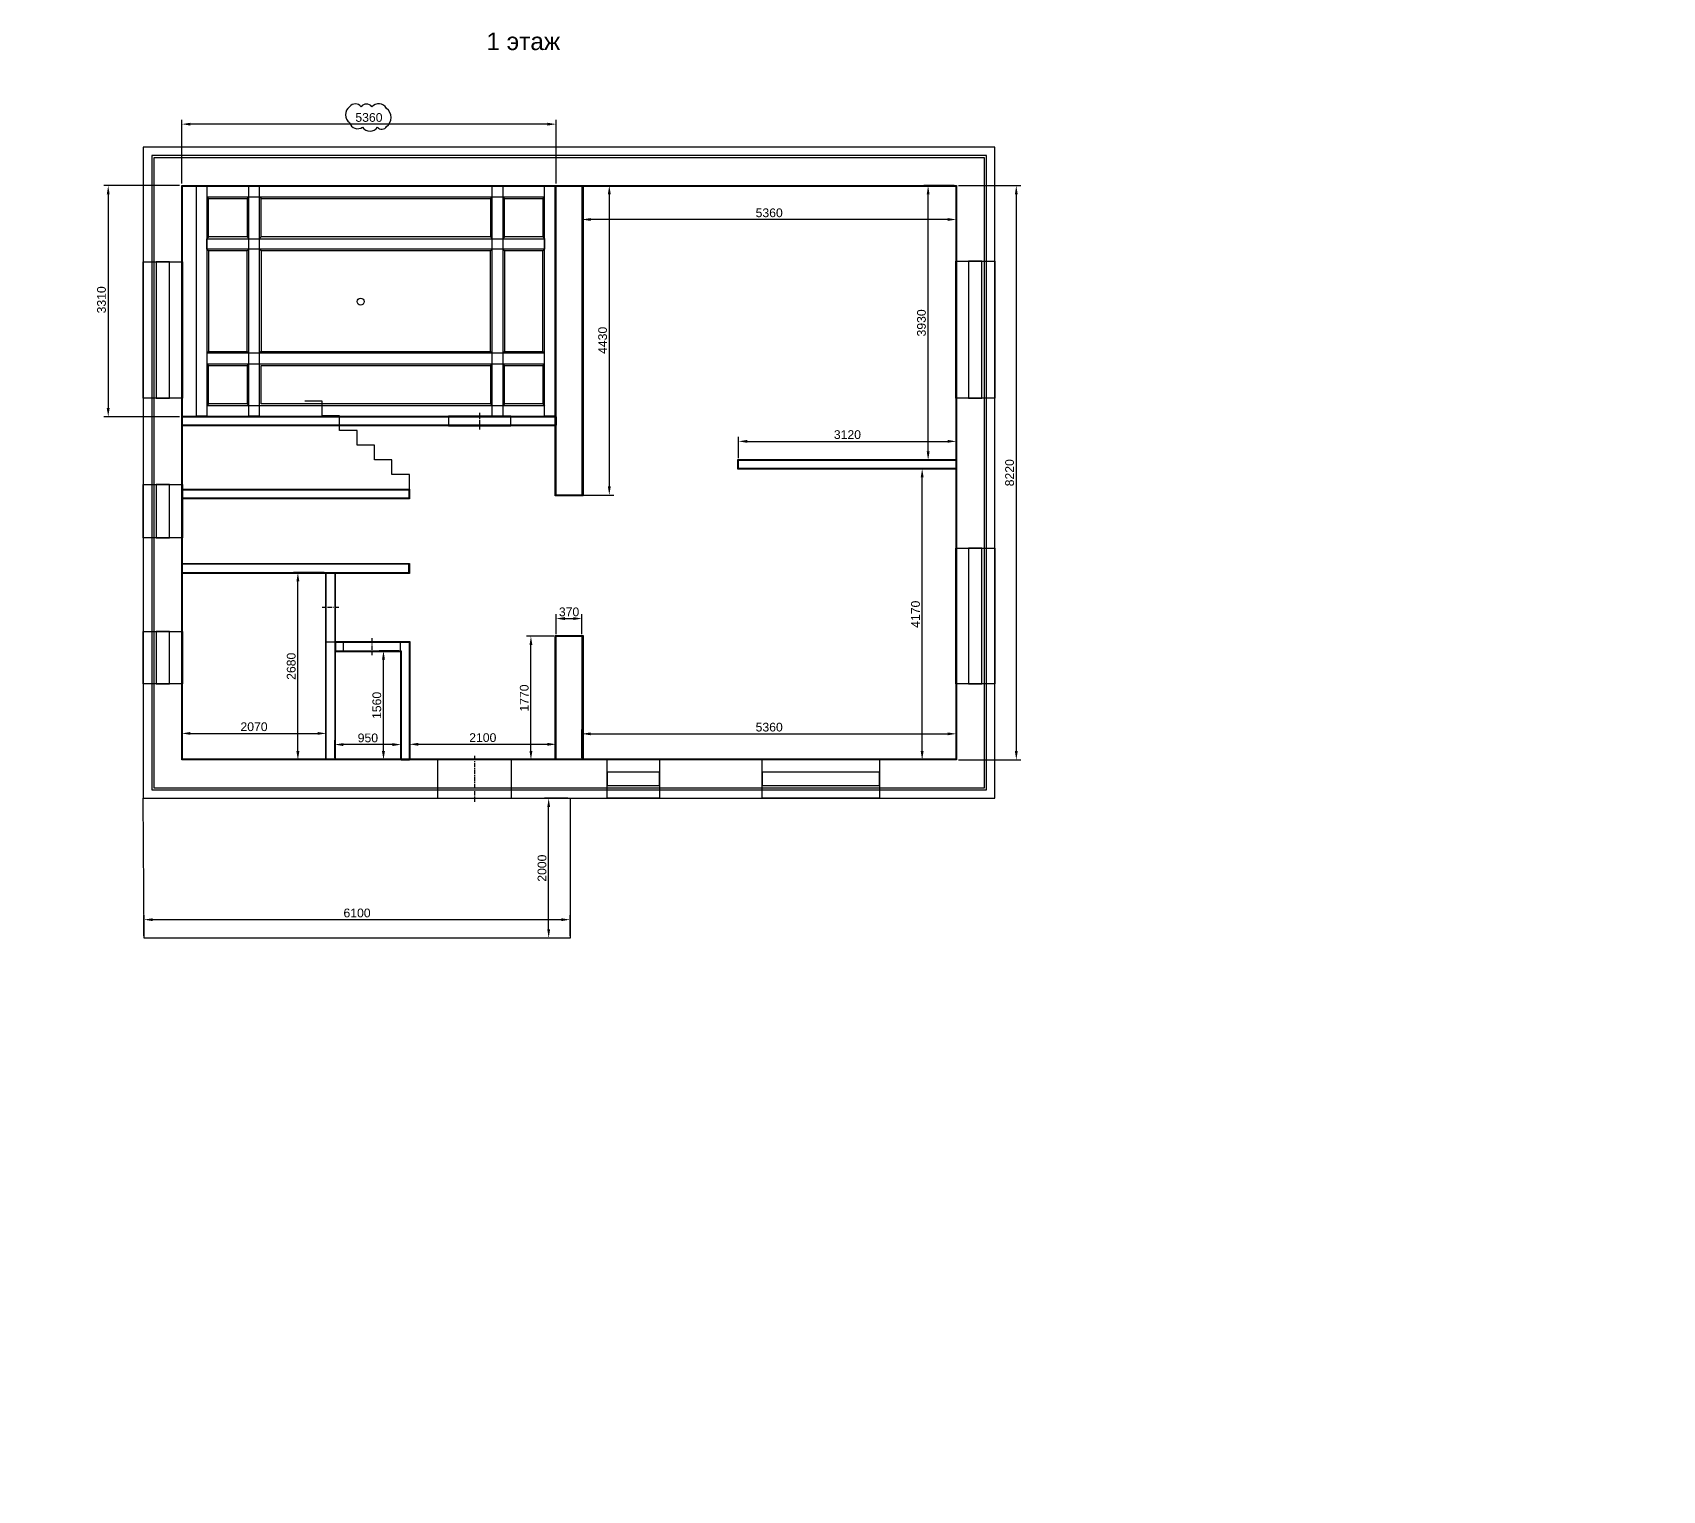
# Model space of a CAD drawing. Header units: millimetres. Extents: x -44972 to 45549, y -33295 to 15181.
# Drawn here: x -1114 to 22218, y -27835 to -6968 of the extents above; entities that cross this region are included whole.
import ezdxf

# ---------------------------------------------------------------- set-up
doc = ezdxf.new("R2010")
doc.units = ezdxf.units.MM
doc.linetypes.add('CENTER', pattern=[50.8, 31.75, -6.35, 6.35, -6.35])
for name, color, linetype in [('Axes', 4, 'Continuous'), ('Ceiling', 7, 'Continuous'), ('Dimensions', 3, 'Continuous'), ('Doors', 6, 'Continuous'), ('Marks', 1, 'Continuous'), ('walls', 7, 'Continuous'), ('walls-naked', 4, 'Continuous'), ('walls-putty', 7, 'Continuous'), ('Windows', 5, 'Continuous')]:
    doc.layers.add(name, color=color, linetype=linetype)
doc.styles.get("Standard").update_dxf_attribs({"font": 'arial.ttf'})
doc.dimstyles.new('ISO-50', dxfattribs={"dimscale": 50, "dimtxt": 2.5, "dimasz": 2.5, "dimexe": 1.25, "dimexo": 0.625, "dimtad": 1, "dimtxsty": 'Standard', "dimcen": 2.5, "dimadec": 0, "dimazin": 0, "dimtfac": 1, "dimtmove": 0, "dimatfit": 3, "dimfxl": 1, "dimarcsym": 0})

# ---------------------------------------------------------------- blocks, each defined once
blk = doc.blocks.new('*D40')
at = {"layer": 'Defpoints', "color": 0, "transparency": 16777216}
for p in [(12111, -9158), (12111, -17378), (12968, -17378)]:
    blk.add_point(p, dxfattribs=at)
at = {"layer": 'Dimensions', "color": 0, "lineweight": -2, "transparency": 16777216}
for p, q in [((12142, -9158), (13031, -9158)), ((12968, -9283), (12968, -17253)), ((12142, -17378), (13031, -17378))]:
    blk.add_line(p, q, dxfattribs=at)
at = {"layer": 'Dimensions', "color": 0, "transparency": 16777216}
for points in [[(12948, -9283), (12989, -9283), (12968, -9158)], [(12948, -17253), (12989, -17253), (12968, -17378)]]:
    blk.add_solid(points, dxfattribs=at)
at = {"layer": 'Dimensions', "color": 0, "transparency": 16777216, "insert": (12873, -13268), "char_height": 125, "attachment_point": 5, "rotation": 90}
blk.add_mtext('8220', dxfattribs=at)
blk = doc.blocks.new('*D52')
at = {"layer": 'Defpoints', "color": 0, "transparency": 16777216}
for p in [(1021, -8278), (1021, -9158), (6381, -9158)]:
    blk.add_point(p, dxfattribs=at)
at = {"layer": 'Marks', "color": 0, "lineweight": -2, "transparency": 16777216}
for p, q in [((1021, -9127), (1021, -8216)), ((6256, -8278), (1146, -8278)), ((6381, -9127), (6381, -8216))]:
    blk.add_line(p, q, dxfattribs=at)
at = {"layer": 'Marks', "color": 0, "transparency": 16777216}
for points in [[(1146, -8258), (1146, -8299), (1021, -8278)], [(6256, -8258), (6256, -8299), (6381, -8278)]]:
    blk.add_solid(points, dxfattribs=at)
at = {"layer": 'Marks', "color": 0, "transparency": 16777216, "insert": (3701, -8183), "char_height": 125, "attachment_point": 5}
blk.add_mtext('5360', dxfattribs=at)
blk = doc.blocks.new('*D53')
at = {"layer": 'Defpoints', "color": 0, "transparency": 16777216}
for p in [(1021, -9158), (-31, -12468), (1021, -12468)]:
    blk.add_point(p, dxfattribs=at)
at = {"layer": 'Dimensions', "color": 0, "lineweight": -2, "transparency": 16777216}
for p, q in [((990, -9158), (-94, -9158)), ((-31, -9283), (-31, -12343)), ((990, -12468), (-94, -12468))]:
    blk.add_line(p, q, dxfattribs=at)
at = {"layer": 'Dimensions', "color": 0, "transparency": 16777216}
for points in [[(-52, -9283), (-11, -9283), (-31, -9158)], [(-52, -12343), (-11, -12343), (-31, -12468)]]:
    blk.add_solid(points, dxfattribs=at)
at = {"layer": 'Dimensions', "color": 0, "transparency": 16777216, "insert": (-127, -10793), "char_height": 125, "attachment_point": 5, "rotation": 90}
blk.add_mtext('3310', dxfattribs=at)
blk = doc.blocks.new('*D54')
at = {"layer": 'Defpoints', "color": 0, "transparency": 16777216}
for p in [(6751, -9158), (6751, -13588), (7142, -13588)]:
    blk.add_point(p, dxfattribs=at)
at = {"layer": 'Dimensions', "color": 0, "lineweight": -2, "transparency": 16777216}
for p, q in [((6782, -9158), (7205, -9158)), ((7142, -9283), (7142, -13463)), ((6782, -13588), (7205, -13588))]:
    blk.add_line(p, q, dxfattribs=at)
at = {"layer": 'Dimensions', "color": 0, "transparency": 16777216}
for points in [[(7121, -9283), (7163, -9283), (7142, -9158)], [(7121, -13463), (7163, -13463), (7142, -13588)]]:
    blk.add_solid(points, dxfattribs=at)
at = {"layer": 'Dimensions', "color": 0, "transparency": 16777216, "insert": (7047, -11373), "char_height": 125, "attachment_point": 5, "rotation": 90}
blk.add_mtext('4430', dxfattribs=at)
blk = doc.blocks.new('*D55')
at = {"layer": 'Defpoints', "color": 0, "transparency": 16777216}
for p in [(6751, -9158), (12111, -9158), (6751, -9643)]:
    blk.add_point(p, dxfattribs=at)
at = {"layer": 'Dimensions', "color": 0, "lineweight": -2, "transparency": 16777216}
for p, q in [((6751, -9189), (6751, -9705)), ((12111, -9189), (12111, -9705)), ((11986, -9643), (6876, -9643))]:
    blk.add_line(p, q, dxfattribs=at)
at = {"layer": 'Dimensions', "color": 0, "transparency": 16777216}
for points in [[(6876, -9622), (6876, -9664), (6751, -9643)], [(11986, -9622), (11986, -9664), (12111, -9643)]]:
    blk.add_solid(points, dxfattribs=at)
at = {"layer": 'Dimensions', "color": 0, "transparency": 16777216, "insert": (9431, -9548), "char_height": 125, "attachment_point": 5}
blk.add_mtext('5360', dxfattribs=at)
blk = doc.blocks.new('*D56')
at = {"layer": 'Defpoints', "color": 0, "transparency": 16777216}
for p in [(11706, -9158), (12111, -9158), (12111, -13088)]:
    blk.add_point(p, dxfattribs=at)
at = {"layer": 'Dimensions', "color": 0, "lineweight": -2, "transparency": 16777216}
for p, q in [((12080, -9158), (11644, -9158)), ((11706, -12963), (11706, -9283)), ((12080, -13088), (11644, -13088))]:
    blk.add_line(p, q, dxfattribs=at)
at = {"layer": 'Dimensions', "color": 0, "transparency": 16777216}
for points in [[(11686, -9283), (11727, -9283), (11706, -9158)], [(11686, -12963), (11727, -12963), (11706, -13088)]]:
    blk.add_solid(points, dxfattribs=at)
at = {"layer": 'Dimensions', "color": 0, "transparency": 16777216, "insert": (11611, -11123), "char_height": 125, "attachment_point": 5, "rotation": 90}
blk.add_mtext('3930', dxfattribs=at)
blk = doc.blocks.new('*D57')
at = {"layer": 'Defpoints', "color": 0, "transparency": 16777216}
for p in [(12111, -12819), (8991, -13088), (12111, -13088)]:
    blk.add_point(p, dxfattribs=at)
at = {"layer": 'Dimensions', "color": 0, "lineweight": -2, "transparency": 16777216}
for p, q in [((8991, -13057), (8991, -12756)), ((9116, -12819), (11986, -12819)), ((12111, -13057), (12111, -12756))]:
    blk.add_line(p, q, dxfattribs=at)
at = {"layer": 'Dimensions', "color": 0, "transparency": 16777216}
for points in [[(9116, -12798), (9116, -12839), (8991, -12819)], [(11986, -12798), (11986, -12839), (12111, -12819)]]:
    blk.add_solid(points, dxfattribs=at)
at = {"layer": 'Dimensions', "color": 0, "transparency": 16777216, "insert": (10551, -12723), "char_height": 125, "attachment_point": 5}
blk.add_mtext('3120', dxfattribs=at)
blk = doc.blocks.new('*D58')
at = {"layer": 'Defpoints', "color": 0, "transparency": 16777216}
for p in [(11621, -13208), (12111, -13208), (12111, -17378)]:
    blk.add_point(p, dxfattribs=at)
at = {"layer": 'Dimensions', "color": 0, "lineweight": -2, "transparency": 16777216}
for p, q in [((12080, -13208), (11558, -13208)), ((11621, -17253), (11621, -13333)), ((12080, -17378), (11558, -17378))]:
    blk.add_line(p, q, dxfattribs=at)
at = {"layer": 'Dimensions', "color": 0, "transparency": 16777216}
for points in [[(11600, -13333), (11641, -13333), (11621, -13208)], [(11600, -17253), (11641, -17253), (11621, -17378)]]:
    blk.add_solid(points, dxfattribs=at)
at = {"layer": 'Dimensions', "color": 0, "transparency": 16777216, "insert": (11526, -15293), "char_height": 125, "attachment_point": 5, "rotation": 90}
blk.add_mtext('4170', dxfattribs=at)
blk = doc.blocks.new('*D59')
at = {"layer": 'Defpoints', "color": 0, "transparency": 16777216}
for p in [(12111, -17005), (6751, -17378), (12111, -17378)]:
    blk.add_point(p, dxfattribs=at)
at = {"layer": 'Dimensions', "color": 0, "lineweight": -2, "transparency": 16777216}
for p, q in [((6751, -17347), (6751, -16943)), ((6876, -17005), (11986, -17005)), ((12111, -17347), (12111, -16943))]:
    blk.add_line(p, q, dxfattribs=at)
at = {"layer": 'Dimensions', "color": 0, "transparency": 16777216}
for points in [[(6876, -16985), (6876, -17026), (6751, -17005)], [(11986, -16985), (11986, -17026), (12111, -17005)]]:
    blk.add_solid(points, dxfattribs=at)
at = {"layer": 'Dimensions', "color": 0, "transparency": 16777216, "insert": (9431, -16910), "char_height": 125, "attachment_point": 5}
blk.add_mtext('5360', dxfattribs=at)
blk = doc.blocks.new('*D60')
at = {"layer": 'Defpoints', "color": 0, "transparency": 16777216}
for p in [(6381, -17155), (4281, -17378), (6381, -17378)]:
    blk.add_point(p, dxfattribs=at)
at = {"layer": 'Dimensions', "color": 0, "lineweight": -2, "transparency": 16777216}
for p, q in [((4281, -17347), (4281, -17092)), ((4406, -17155), (6256, -17155)), ((6381, -17347), (6381, -17092))]:
    blk.add_line(p, q, dxfattribs=at)
at = {"layer": 'Dimensions', "color": 0, "transparency": 16777216}
for points in [[(4406, -17134), (4406, -17176), (4281, -17155)], [(6256, -17134), (6256, -17176), (6381, -17155)]]:
    blk.add_solid(points, dxfattribs=at)
at = {"layer": 'Dimensions', "color": 0, "transparency": 16777216, "insert": (5331, -17060), "char_height": 125, "attachment_point": 5}
blk.add_mtext('2100', dxfattribs=at)
blk = doc.blocks.new('*D61')
at = {"layer": 'Defpoints', "color": 0, "transparency": 16777216}
for p in [(6020, -15608), (6381, -15608), (6381, -17378)]:
    blk.add_point(p, dxfattribs=at)
at = {"layer": 'Dimensions', "color": 0, "lineweight": -2, "transparency": 16777216}
for p, q in [((6350, -15608), (5958, -15608)), ((6020, -17253), (6020, -15733)), ((6350, -17378), (5958, -17378))]:
    blk.add_line(p, q, dxfattribs=at)
at = {"layer": 'Dimensions', "color": 0, "transparency": 16777216}
for points in [[(6000, -15733), (6041, -15733), (6020, -15608)], [(6000, -17253), (6041, -17253), (6020, -17378)]]:
    blk.add_solid(points, dxfattribs=at)
at = {"layer": 'Dimensions', "color": 0, "transparency": 16777216, "insert": (5925, -16493), "char_height": 125, "attachment_point": 5, "rotation": 90}
blk.add_mtext('1770', dxfattribs=at)
blk = doc.blocks.new('*D62')
at = {"layer": 'Defpoints', "color": 0, "transparency": 16777216}
for p in [(6751, -15355), (6381, -15608), (6751, -15608)]:
    blk.add_point(p, dxfattribs=at)
at = {"layer": 'Dimensions', "color": 0, "lineweight": -2, "transparency": 16777216}
for p, q in [((6381, -15577), (6381, -15293)), ((6506, -15355), (6626, -15355)), ((6751, -15577), (6751, -15293))]:
    blk.add_line(p, q, dxfattribs=at)
at = {"layer": 'Dimensions', "color": 0, "transparency": 16777216}
for points in [[(6506, -15334), (6506, -15376), (6381, -15355)], [(6626, -15334), (6626, -15376), (6751, -15355)]]:
    blk.add_solid(points, dxfattribs=at)
at = {"layer": 'Dimensions', "color": 0, "transparency": 16777216, "insert": (6566, -15260), "char_height": 125, "attachment_point": 5}
blk.add_mtext('370', dxfattribs=at)
blk = doc.blocks.new('*D63')
at = {"layer": 'Defpoints', "color": 0, "transparency": 16777216}
for p in [(3211, -17159), (3211, -17378), (4161, -17378)]:
    blk.add_point(p, dxfattribs=at)
at = {"layer": 'Dimensions', "color": 0, "lineweight": -2, "transparency": 16777216}
for p, q in [((3211, -17347), (3211, -17097)), ((4036, -17159), (3336, -17159)), ((4161, -17347), (4161, -17097))]:
    blk.add_line(p, q, dxfattribs=at)
at = {"layer": 'Dimensions', "color": 0, "transparency": 16777216}
for points in [[(3336, -17138), (3336, -17180), (3211, -17159)], [(4036, -17138), (4036, -17180), (4161, -17159)]]:
    blk.add_solid(points, dxfattribs=at)
at = {"layer": 'Dimensions', "color": 0, "transparency": 16777216, "insert": (3686, -17064), "char_height": 125, "attachment_point": 5}
blk.add_mtext('950', dxfattribs=at)
blk = doc.blocks.new('*D64')
at = {"layer": 'Defpoints', "color": 0, "transparency": 16777216}
for p in [(3909, -15818), (4161, -15818), (4111, -17378)]:
    blk.add_point(p, dxfattribs=at)
at = {"layer": 'Dimensions', "color": 0, "lineweight": -2, "transparency": 16777216}
for p, q in [((4130, -15818), (3847, -15818)), ((3909, -17253), (3909, -15943)), ((4080, -17378), (3847, -17378))]:
    blk.add_line(p, q, dxfattribs=at)
at = {"layer": 'Dimensions', "color": 0, "transparency": 16777216}
for points in [[(3888, -15943), (3930, -15943), (3909, -15818)], [(3888, -17253), (3930, -17253), (3909, -17378)]]:
    blk.add_solid(points, dxfattribs=at)
at = {"layer": 'Dimensions', "color": 0, "transparency": 16777216, "insert": (3814, -16598), "char_height": 125, "attachment_point": 5, "rotation": 90}
blk.add_mtext('1560', dxfattribs=at)
blk = doc.blocks.new('*D65')
at = {"layer": 'Defpoints', "color": 0, "transparency": 16777216}
for p in [(2684, -14698), (3091, -14698), (3021, -17378)]:
    blk.add_point(p, dxfattribs=at)
at = {"layer": 'Dimensions', "color": 0, "lineweight": -2, "transparency": 16777216}
for p, q in [((3060, -14698), (2622, -14698)), ((2684, -17253), (2684, -14823)), ((2990, -17378), (2622, -17378))]:
    blk.add_line(p, q, dxfattribs=at)
at = {"layer": 'Dimensions', "color": 0, "transparency": 16777216}
for points in [[(2663, -14823), (2705, -14823), (2684, -14698)], [(2663, -17253), (2705, -17253), (2684, -17378)]]:
    blk.add_solid(points, dxfattribs=at)
at = {"layer": 'Dimensions', "color": 0, "transparency": 16777216, "insert": (2589, -16038), "char_height": 125, "attachment_point": 5, "rotation": 90}
blk.add_mtext('2680', dxfattribs=at)
blk = doc.blocks.new('*D66')
at = {"layer": 'Defpoints', "color": 0, "transparency": 16777216}
for p in [(3091, -16999), (1021, -17378), (3091, -17378)]:
    blk.add_point(p, dxfattribs=at)
at = {"layer": 'Dimensions', "color": 0, "lineweight": -2, "transparency": 16777216}
for p, q in [((1021, -17347), (1021, -16937)), ((1146, -16999), (2966, -16999)), ((3091, -17347), (3091, -16937))]:
    blk.add_line(p, q, dxfattribs=at)
at = {"layer": 'Dimensions', "color": 0, "transparency": 16777216}
for points in [[(1146, -16979), (1146, -17020), (1021, -16999)], [(2966, -16979), (2966, -17020), (3091, -16999)]]:
    blk.add_solid(points, dxfattribs=at)
at = {"layer": 'Dimensions', "color": 0, "transparency": 16777216, "insert": (2056, -16904), "char_height": 125, "attachment_point": 5}
blk.add_mtext('2070', dxfattribs=at)
blk = doc.blocks.new('*D68')
at = {"layer": 'Defpoints', "color": 0, "transparency": 16777216}
for p in [(6274, -17928), (6581, -17928), (6581, -19928)]:
    blk.add_point(p, dxfattribs=at)
at = {"layer": 'Dimensions', "color": 0, "lineweight": -2, "transparency": 16777216}
for p, q in [((6550, -17928), (6212, -17928)), ((6274, -19803), (6274, -18053)), ((6550, -19928), (6212, -19928))]:
    blk.add_line(p, q, dxfattribs=at)
at = {"layer": 'Dimensions', "color": 0, "transparency": 16777216}
for points in [[(6254, -18053), (6295, -18053), (6274, -17928)], [(6254, -19803), (6295, -19803), (6274, -19928)]]:
    blk.add_solid(points, dxfattribs=at)
at = {"layer": 'Dimensions', "color": 0, "transparency": 16777216, "insert": (6179, -18928), "char_height": 125, "attachment_point": 5, "rotation": 90}
blk.add_mtext('2000', dxfattribs=at)
blk = doc.blocks.new('*D69')
at = {"layer": 'Defpoints', "color": 0, "transparency": 16777216}
for p in [(6581, -19665), (481, -19928), (6581, -19928)]:
    blk.add_point(p, dxfattribs=at)
at = {"layer": 'Dimensions', "color": 0, "lineweight": -2, "transparency": 16777216}
for p, q in [((481, -19897), (481, -19603)), ((606, -19665), (6456, -19665)), ((6581, -19897), (6581, -19603))]:
    blk.add_line(p, q, dxfattribs=at)
at = {"layer": 'Dimensions', "color": 0, "transparency": 16777216}
for points in [[(606, -19645), (606, -19686), (481, -19665)], [(6456, -19645), (6456, -19686), (6581, -19665)]]:
    blk.add_solid(points, dxfattribs=at)
at = {"layer": 'Dimensions', "color": 0, "transparency": 16777216, "insert": (3531, -19570), "char_height": 125, "attachment_point": 5}
blk.add_mtext('6100', dxfattribs=at)
blk = doc.blocks.new('*D149')
at = {"layer": 'Defpoints', "color": 0, "transparency": 16777216}
for p in [(37489, -8935), (31229, -9158), (37489, -9158), (-14119, -23645), (-14119, -24525), (-8769, -24525)]:
    blk.add_point(p, dxfattribs=at)
at = {"layer": 'Dimensions', "color": 0, "lineweight": -2, "transparency": 16777216}
for p, q in [((31229, -9127), (31229, -8872)), ((31354, -8935), (37364, -8935)), ((37489, -9127), (37489, -8872)), ((-14119, -24493), (-14119, -23583)), ((-8894, -23645), (-13994, -23645)), ((-8769, -24493), (-8769, -23583))]:
    blk.add_line(p, q, dxfattribs=at)
at = {"layer": 'Dimensions', "color": 0, "transparency": 16777216}
for points in [[(31354, -8914), (31354, -8955), (31229, -8935)], [(37364, -8914), (37364, -8955), (37489, -8935)], [(-13994, -23624), (-13994, -23666), (-14119, -23645)], [(-8894, -23624), (-8894, -23666), (-8769, -23645)]]:
    blk.add_solid(points, dxfattribs=at)
at = {"layer": 'Dimensions', "color": 0, "transparency": 16777216, "char_height": 125, "attachment_point": 5}
for s, insert in [('6260', (34359, -8840)), ('5350', (-11444, -23550))]:
    blk.add_mtext(s, dxfattribs=dict(at, insert=insert))
blk = doc.blocks.new('*D150')
at = {"layer": 'Defpoints', "color": 0, "transparency": 16777216}
for p in [(42319, -8933), (37609, -9158), (42319, -9158), (-14119, -24525), (-15172, -27835), (-14119, -27835)]:
    blk.add_point(p, dxfattribs=at)
at = {"layer": 'Dimensions', "color": 0, "lineweight": -2, "transparency": 16777216}
for p, q in [((37609, -9127), (37609, -8870)), ((37734, -8933), (42194, -8933)), ((42319, -9127), (42319, -8870)), ((-14150, -24525), (-15234, -24525)), ((-15172, -24650), (-15172, -27710)), ((-14150, -27835), (-15234, -27835))]:
    blk.add_line(p, q, dxfattribs=at)
at = {"layer": 'Dimensions', "color": 0, "transparency": 16777216}
for points in [[(37734, -8912), (37734, -8954), (37609, -8933)], [(42194, -8912), (42194, -8954), (42319, -8933)], [(-15193, -24650), (-15151, -24650), (-15172, -24525)], [(-15193, -27710), (-15151, -27710), (-15172, -27835)]]:
    blk.add_solid(points, dxfattribs=at)
at = {"layer": 'Dimensions', "color": 0, "transparency": 16777216, "insert": (39964, -8838), "char_height": 125, "attachment_point": 5}
blk.add_mtext('4710', dxfattribs=at)
at = {"layer": 'Dimensions', "color": 0, "transparency": 16777216, "insert": (-15267, -26160), "char_height": 125, "attachment_point": 5, "rotation": 90}
blk.add_mtext('3310', dxfattribs=at)

msp = doc.modelspace()

# ---------------------------------------------------------------- linework, layer by layer
msp.add_lwpolyline([(4281.158, -13503.094), (4281.158, -13293.094), (4031.158, -13293.094), (4031.158, -13083.094), (3781.158, -13083.094), (3781.158, -12873.094), (3531.158, -12873.094), (3531.158, -12663.094), (3281.158, -12663.094), (3281.158, -12453.094), (3031.158, -12453.094), (3031.158, -12243.094), (2781.158, -12243.094)])
at = {"layer": 'Axes', "linetype": 'CENTER', "ltscale": 2}
for p, q in [((3271.158, -15198.094), (3031.158, -15198.094)), ((3741.158, -15638.094), (3741.158, -15878.094)), ((5211.158, -17318.094), (5211.158, -17978.094))]:
    msp.add_line(p, q, dxfattribs=at)
at = {"layer": 'Ceiling'}
msp.add_line((1381.158, -9168.094), (1381.158, -12458.094), dxfattribs=at)
at = {"layer": 'Ceiling', "color": 2}
for p, q in [((1406.158, -9343.094), (1381.158, -9318.094)), ((1956.158, -9343.094), (1981.158, -9318.094)), ((2156.158, -9343.094), (2131.158, -9318.094)), ((5441.158, -9343.094), (5466.158, -9318.094)), ((5641.158, -9343.094), (5616.158, -9318.094)), ((6191.158, -9343.094), (6216.158, -9318.094)), ((1406.158, -9893.094), (1381.158, -9918.094)), ((1956.158, -9893.094), (1981.158, -9918.094)), ((2156.158, -9893.094), (2131.158, -9918.094)), ((5441.158, -9893.094), (5466.158, -9918.094)), ((5641.158, -9893.094), (5616.158, -9918.094)), ((6191.158, -9893.094), (6216.158, -9918.094)), ((1406.158, -10093.094), (1381.158, -10068.094)), ((1956.158, -10093.094), (1981.158, -10068.094)), ((2156.158, -10093.094), (2131.158, -10068.094)), ((5441.158, -10093.094), (5466.158, -10068.094)), ((5641.158, -10093.094), (5616.158, -10068.094)), ((6191.158, -10093.094), (6216.158, -10068.094)), ((1406.158, -11533.094), (1381.158, -11558.094)), ((1956.158, -11533.094), (1981.158, -11558.094)), ((2156.158, -11533.094), (2131.158, -11558.094)), ((5441.158, -11533.094), (5466.158, -11558.094)), ((5641.158, -11533.094), (5616.158, -11558.094)), ((6191.158, -11533.094), (6216.158, -11558.094)), ((1406.158, -11733.094), (1381.158, -11708.094)), ((1956.158, -11733.094), (1981.158, -11708.094)), ((5441.158, -11733.094), (5466.158, -11708.094)), ((5641.158, -11733.094), (5616.158, -11708.094)), ((6191.158, -11733.094), (6216.158, -11708.094)), ((1406.158, -12283.094), (1381.158, -12308.094)), ((1956.158, -12283.094), (1981.158, -12308.094)), ((5441.158, -12283.094), (5466.158, -12308.094)), ((5641.158, -12283.094), (5616.158, -12308.094)), ((6191.158, -12283.094), (6216.158, -12308.094))]:
    msp.add_line(p, q, dxfattribs=at)
at = {"layer": 'Ceiling', "linetype": 'CENTER', "ltscale": 2}
msp.add_line((5286.158, -12408.094), (5286.158, -12648.094), dxfattribs=at)
at = {"layer": 'Ceiling', "color": 6}
for points in [[(1231.158, -9168.094), (1381.158, -9168.094), (1381.158, -12458.094), (1231.158, -12458.094)], [(6216.158, -9168.094), (1381.158, -9168.094), (1381.158, -9318.094), (6216.158, -9318.094)], [(1981.158, -9168.094), (2131.158, -9168.094), (2131.158, -12458.094), (1981.158, -12458.094)], [(5466.158, -9168.094), (5616.158, -9168.094), (5616.158, -12458.094), (5466.158, -12458.094)], [(6216.158, -9168.094), (6366.158, -9168.094), (6366.158, -12458.094), (6216.158, -12458.094)], [(6216.158, -10068.094), (1381.158, -10068.094), (1381.158, -9918.094), (6216.158, -9918.094)], [(6216.158, -11558.094), (1381.158, -11558.094), (1381.158, -11708.094), (6216.158, -11708.094)], [(6216.158, -12308.094), (1381.158, -12308.094), (1381.158, -12458.094), (6216.158, -12458.094)]]:
    msp.add_lwpolyline(points, close=True, dxfattribs=at)
at = {"layer": 'Ceiling', "color": 2}
for points in [[(1406.158, -9343.094), (1956.158, -9343.094), (1956.158, -9893.094), (1406.158, -9893.094)], [(2156.158, -9343.094), (5441.158, -9343.094), (5441.158, -9893.094), (2156.158, -9893.094)], [(5641.158, -9343.094), (6191.158, -9343.094), (6191.158, -9893.094), (5641.158, -9893.094)], [(1956.158, -10093.094), (1406.158, -10093.094), (1406.158, -11533.094), (1956.158, -11533.094)], [(5441.158, -10093.094), (2156.158, -10093.094), (2156.158, -11533.094), (5441.158, -11533.094)], [(6191.158, -10093.094), (5641.158, -10093.094), (5641.158, -11533.094), (6191.158, -11533.094)], [(1406.158, -11733.094), (1956.158, -11733.094), (1956.158, -12283.094), (1406.158, -12283.094)], [(2156.158, -11733.094), (5441.158, -11733.094), (5441.158, -12283.094), (2156.158, -12283.094)], [(5641.158, -11733.094), (6191.158, -11733.094), (6191.158, -12283.094), (5641.158, -12283.094)]]:
    msp.add_lwpolyline(points, close=True, dxfattribs=at)
at = {"layer": 'Ceiling', "color": 240, "lineweight": 30, "true_color": 0xed1f24}
msp.add_circle((3581.158, -10818.094), 50, dxfattribs=at)
at = {"layer": 'Doors'}
for points in [[(5731.158, -12598.094), (5731.158, -12458.094), (4841.158, -12458.094), (4841.158, -12598.094)], [(3081.158, -15688.094), (3221.158, -15688.094), (3221.158, -14708.094), (3081.158, -14708.094)], [(4151.158, -15828.094), (4151.158, -15688.094), (3331.158, -15688.094), (3331.158, -15828.094)], [(5741.158, -17928.094), (5741.158, -17368.094), (4681.158, -17368.094), (4681.158, -17928.094)]]:
    msp.add_lwpolyline(points, close=True, dxfattribs=at)
at = {"layer": 'Marks'}
msp.add_lwpolyline([(3424.957, -8030.311, 0.52056705), (3424.957, -8256.763, 0.52056705), (3608.516, -8321.677, 0.52056705), (3824.864, -8321.677, 0.52056705), (3952.64, -8312.852, 0.52056705), (3952.64, -8052.464, 0.52056705), (3741.274, -8030.311, 0.52056705), (3588.258, -8030.311, 0.52056705)], format="xyb", close=True, dxfattribs=at)
at = {"layer": 'walls'}
for points in [[(471.158, -17928.094), (12661.158, -17928.094), (12661.158, -8608.094), (471.158, -8608.094)], [(591.158, -17808.094), (12541.158, -17808.094), (12541.158, -8728.094), (591.158, -8728.094)], [(621.158, -17778.094), (12511.158, -17778.094), (12511.158, -8758.094), (621.158, -8758.094)], [(6581.158, -19928.094), (481.158, -19928.094), (471.158, -17928.094), (6581.158, -17928.094)]]:
    msp.add_lwpolyline(points, close=True, dxfattribs=at)
at = {"layer": 'walls-naked'}
for points in [[(1021.158, -9158.094), (12111.158, -9158.094), (12111.158, -17378.094), (1021.158, -17378.094)], [(6381.158, -9158.094), (6751.158, -9158.094), (6751.158, -13588.094), (6381.158, -13588.094)], [(1021.158, -12468.094), (6381.158, -12468.094), (6381.158, -12588.094), (1021.158, -12588.094)], [(8991.158, -13088.094), (12111.158, -13088.094), (12111.158, -13208.094), (8991.158, -13208.094)], [(1021.158, -13513.094), (4271.158, -13513.094), (4271.158, -13633.094), (1021.158, -13633.094)], [(4271.158, -14578.094), (1021.158, -14578.094), (1021.158, -14698.094), (4271.158, -14698.094)], [(3091.158, -14698.094), (3211.158, -14698.094), (3211.158, -17378.094), (3091.158, -17378.094)], [(6381.158, -15608.094), (6751.158, -15608.094), (6751.158, -17378.094), (6381.158, -17378.094)], [(4281.158, -15698.094), (3211.158, -15698.094), (3211.158, -15818.094), (4161.158, -15818.094), (4161.158, -17378.094), (4281.158, -17378.094)]]:
    msp.add_lwpolyline(points, close=True, dxfattribs=at)
at = {"layer": 'walls-putty'}
for points in [[(1031.158, -9168.094), (12101.158, -9168.094), (12101.158, -17368.094), (1031.158, -17368.094)], [(6366.158, -9168.094), (6766.158, -9168.094), (6766.158, -13598.094), (6366.158, -13598.094)], [(1031.158, -12458.094), (6366.158, -12458.094), (6366.158, -12598.094), (1031.158, -12598.094)], [(8981.158, -13078.094), (12101.158, -13078.094), (12101.158, -13218.094), (8981.158, -13218.094)], [(1031.158, -13503.094), (4281.158, -13503.094), (4281.158, -13643.094), (1031.158, -13643.094)], [(1031.158, -14568.094), (4281.158, -14568.094), (4281.158, -14708.094), (1031.158, -14708.094)], [(3081.158, -17368.094), (3221.158, -17368.094), (3221.158, -14708.094), (3081.158, -14708.094)], [(6366.158, -15598.094), (6766.158, -15598.094), (6766.158, -17368.094), (6366.158, -17368.094)], [(4291.158, -15688.094), (3221.158, -15688.094), (3221.158, -15828.094), (4151.158, -15828.094), (4151.158, -17368.094), (4291.158, -17368.094)]]:
    msp.add_lwpolyline(points, close=True, dxfattribs=at)
at = {"layer": 'Windows'}
for points in [[(471.158, -10248.094), (1031.158, -10248.094), (1031.158, -12198.094), (471.158, -12198.094)], [(656.158, -12198.094), (846.158, -12198.094), (846.158, -10248.094), (656.158, -10248.094)], [(12101.158, -10238.094), (12661.158, -10238.094), (12661.158, -12198.094), (12101.158, -12198.094)], [(12286.158, -12198.094), (12476.158, -12198.094), (12476.158, -10238.094), (12286.158, -10238.094)], [(471.158, -13438.094), (1031.158, -13438.094), (1031.158, -14198.094), (471.158, -14198.094)], [(656.158, -14198.094), (846.158, -14198.094), (846.158, -13438.094), (656.158, -13438.094)], [(12101.158, -14348.094), (12661.158, -14348.094), (12661.158, -16288.094), (12101.158, -16288.094)], [(12286.158, -16288.094), (12476.158, -16288.094), (12476.158, -14348.094), (12286.158, -14348.094)], [(471.158, -15538.094), (1031.158, -15538.094), (1031.158, -16288.094), (471.158, -16288.094)], [(656.158, -16288.094), (846.158, -16288.094), (846.158, -15538.094), (656.158, -15538.094)], [(7111.158, -17928.094), (7111.158, -17368.094), (7861.158, -17368.094), (7861.158, -17928.094)], [(9331.158, -17928.094), (9331.158, -17368.094), (11011.158, -17368.094), (11011.158, -17928.094)], [(7861.158, -17743.094), (7861.158, -17553.094), (7111.158, -17553.094), (7111.158, -17743.094)], [(11011.158, -17743.094), (11011.158, -17553.094), (9331.158, -17553.094), (9331.158, -17743.094)]]:
    msp.add_lwpolyline(points, close=True, dxfattribs=at)
at = {"layer": 'Windows', "elevation": 800}
msp.add_lwpolyline([(471.158, -15538.094), (1031.158, -15538.094), (1031.158, -16288.094), (471.158, -16288.094)], close=True, dxfattribs=at)

# ---------------------------------------------------------------- texts
msp.add_text('1 этаж', height=250).set_placement((5382.206, -7217.728))

# ---------------------------------------------------------------- dimensions: what is measured, and where the dimension line sits
at = {"layer": 'Dimensions'}
for base, p1, p2, picture, middle in [((42318.619, -8932.956), (37608.619, -9158.094), (42318.619, -9158.094), '*D150', (39963.619, -8837.884)), ((37488.619, -8934.627), (31228.619, -9158.094), (37488.619, -9158.094), '*D149', (34358.619, -8839.555)), ((6751.158, -9642.78), (12111.158, -9158.094), (6751.158, -9158.094), '*D55', (9431.158, -9547.665)), ((12111.158, -12818.519), (8991.158, -13088.094), (12111.158, -13088.094), '*D57', (10551.158, -12723.404)), ((6751.158, -15355.007), (6381.158, -15608.094), (6751.158, -15608.094), '*D62', (6566.158, -15259.893)), ((3091.158, -16999.496), (1021.158, -17378.094), (3091.158, -17378.094), '*D66', (2056.158, -16904.424)), ((3211.158, -17159.291), (4161.158, -17378.094), (3211.158, -17378.094), '*D63', (3686.158, -17064.219)), ((6381.158, -17154.729), (4281.158, -17378.094), (6381.158, -17378.094), '*D60', (5331.158, -17059.657)), ((12111.158, -17005.356), (6751.158, -17378.094), (12111.158, -17378.094), '*D59', (9431.158, -16910.242)), ((6581.158, -19665.363), (481.158, -19928.094), (6581.158, -19928.094), '*D69', (3531.158, -19570.292))]:
    dim = msp.add_linear_dim(base=base, p1=p1, p2=p2, dimstyle='ISO-50', dxfattribs=at)
    dim.commit()
    dim.dimension.update_dxf_attribs({"geometry": picture, "text_midpoint": middle})
dim = msp.add_linear_dim(base=(-31.435, -12468.094), p1=(1021.158, -9158.094), p2=(1021.158, -12468.094), angle=90, dimstyle='ISO-50', dxfattribs=at)
dim.commit()
dim.dimension.update_dxf_attribs({"geometry": '*D53', "text_midpoint": (-31.435, -10793.094), "dimtype": 160})
for base, p1, p2, picture, middle in [((7142.159, -13588.094), (6751.158, -9158.094), (6751.158, -13588.094), '*D54', (7047.045, -11373.094)), ((11706.481, -9158.094), (12111.158, -13088.094), (12111.158, -9158.094), '*D56', (11611.367, -11123.094)), ((12968.463, -17378.094), (12111.158, -9158.094), (12111.158, -17378.094), '*D40', (12873.391, -13268.094)), ((11620.607, -13208.094), (12111.158, -17378.094), (12111.158, -13208.094), '*D58', (11525.535, -15293.094)), ((2684.316, -14698.094), (3021.158, -17378.094), (3091.158, -14698.094), '*D65', (2589.244, -16038.094)), ((6020.438, -15608.094), (6381.158, -17378.094), (6381.158, -15608.094), '*D61', (5925.367, -16493.094)), ((3909.265, -15818.094), (4111.158, -17378.094), (4161.158, -15818.094), '*D64', (3814.194, -16598.094)), ((6274.436, -17928.094), (6581.158, -19928.094), (6581.158, -17928.094), '*D68', (6179.364, -18928.094))]:
    dim = msp.add_linear_dim(base=base, p1=p1, p2=p2, angle=90, dimstyle='ISO-50', dxfattribs=at)
    dim.commit()
    dim.dimension.update_dxf_attribs({"geometry": picture, "text_midpoint": middle})
at = {"layer": 'Marks'}
dim = msp.add_linear_dim(base=(1021.158, -8278.5), p1=(6381.158, -9158.094), p2=(1021.158, -9158.094), dimstyle='ISO-50', dxfattribs=at)
dim.commit()
dim.dimension.update_dxf_attribs({"geometry": '*D52', "text_midpoint": (3701.158, -8183.385)})

doc.saveas('drawing.dxf')
